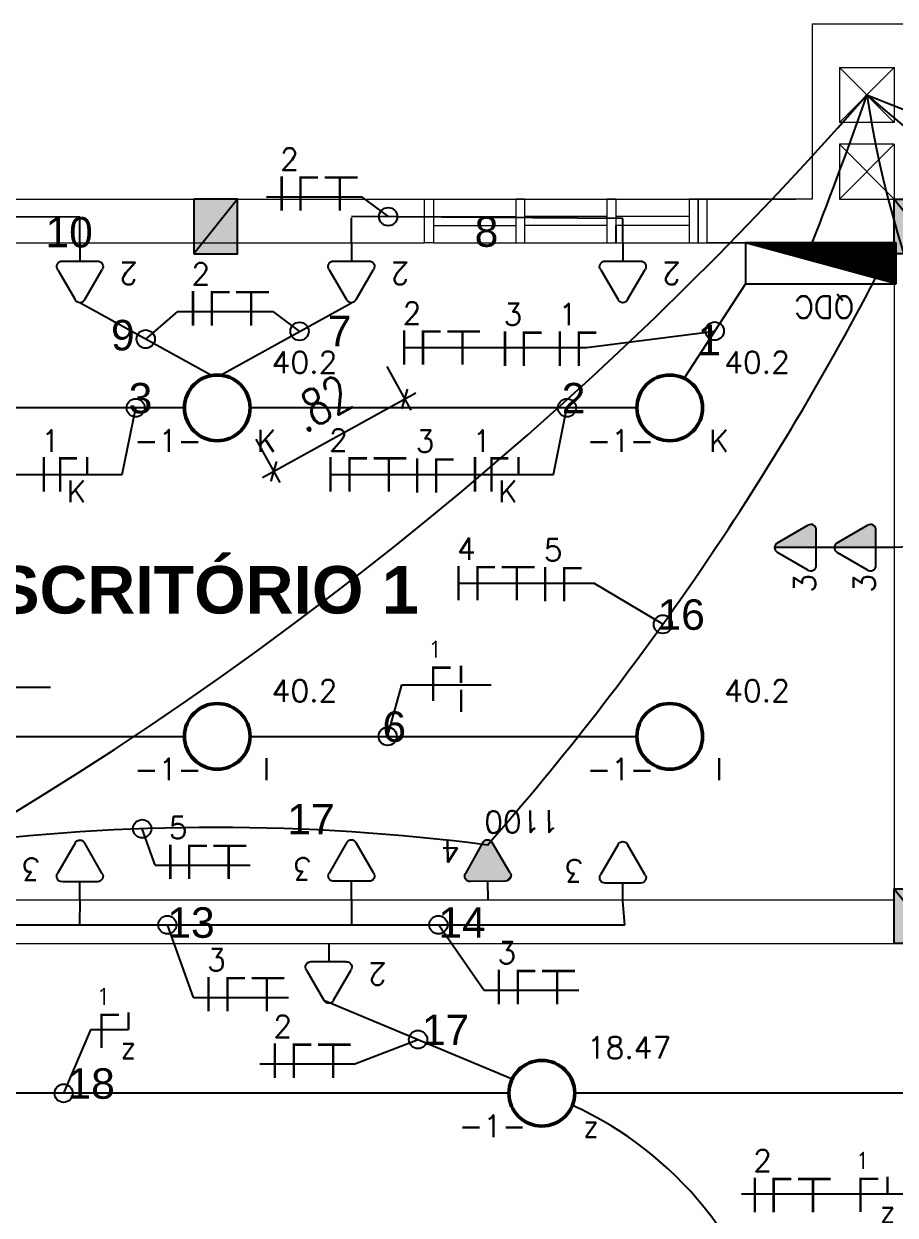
# Model space of a CAD drawing. Header units: millimetres. Extents: x 4360 to 8806, y 1896 to 3880.
# Drawn here: x 4411.81 to 4416.58, y 1944.06 to 1950.59 of the extents above; entities that cross this region are included whole.
import ezdxf
from ezdxf.enums import TextEntityAlignment as Align

# ---------------------------------------------------------------- set-up
doc = ezdxf.new("R2010")
doc.units = ezdxf.units.MM
doc.linetypes.add('Contínuo', pattern=[0])
for name, color, linetype, lineweight in [('C-Paredes-Acessorios', 20, 'Continuous', 5), ('C-Texto', 4, 'Continuous', 9), ('ILUMINAÇÃO', 1, 'Contínuo', 50), ('Quadros', 1, 'Continuous', 25), ('TOMADAS', 1, 'Continuous', 25)]:
    doc.layers.add(name, color=color, linetype=linetype, lineweight=lineweight)
doc.layers.add('C-Pilares', color=7, linetype='Continuous', plot=False)
doc.layers.add('CIRCUITOS', color=255, linetype='Continuous')
doc.layers.add('Eletrodutos', color=4, linetype='Continuous')
doc.styles.add('BOLD', font='arialbd.ttf')
doc.styles.add('COTAS', font='romans.shx', dxfattribs={"width": 0.75})
doc.styles.add('RomanS', font='romans.shx')
doc.styles.get("Standard").update_dxf_attribs({"font": 'arial.ttf'})
doc.dimstyles.new('COTAS_100', dxfattribs={"dimscale": 100, "dimtxt": 0.002, "dimasz": 0.0008, "dimexe": 0.0007, "dimexo": 0.004, "dimgap": 0.001, "dimtad": 1, "dimzin": 4, "dimdsep": 46, "dimtxsty": 'COTAS', "dimblk1": 'ARCHTICK', "dimblk2": 'ARCHTICK', "dimsah": 1, "dimcen": 0.003, "dimdle": 0.0007, "dimaunit": 1, "dimadec": 0, "dimazin": 0, "dimtfac": 1, "dimtix": 1, "dimtmove": 0, "dimatfit": 3, "dimldrblk": 'ARCHTICK', "dimfxl": 1, "dimtolj": 1, "dimtzin": 0, "dimarcsym": 0})

# ---------------------------------------------------------------- blocks, each defined once
blk = doc.blocks.new('A$C2A3D30EB')
at = {"layer": 'C-Pilares'}
for color, points in [(6, [(0, 0), (24, 30), (0, 30)]), (6, [(24, 30), (0, 30), (0, 0)]), (135, [(24, 30), (0, 0), (24, 0)])]:
    blk.add_hatch(color=color, dxfattribs=at).paths.add_polyline_path(points)
blk.add_line((24, 30), (0, 0), dxfattribs=at)
at = {"layer": 'C-Pilares', "color": 7}
blk.add_lwpolyline([(0, 0), (24, 0), (24, 30), (0, 30)], close=True, dxfattribs=at)
blk = doc.blocks.new('TEBAI01')
for p, q in [((-1.617, 1.949), (-0.353, 4.139)), ((0.353, 4.139), (1.631, 1.925)), ((-1.297, 1.32), (1.28, 1.32)), ((0, 0), (0, 1.32))]:
    blk.add_line(p, q)
for centre, start, end in [((0, 3.967), 26.04787, 153.95213), ((-1.302, 1.713), 143.13324, 270.77697), ((1.3, 1.713), 267.18113, 32.56886)]:
    blk.add_arc(centre, 0.393, start, end)
at = {"style": 'RomanS', "flags": 8}
for tag, p in [('020', (-5.031, 2.198)), ('001', (3.561, 2.226))]:
    blk.add_attdef(tag, text='', height=1.6, dxfattribs=at).set_placement(p, align=Align.MIDDLE_CENTER)
blk = doc.blocks.new('*X51')
at = {"color": 0, "linetype": 'Continuous'}
for p, q in [((0.125, 0), (0.125, 2.966)), ((0.25, 0), (0.25, 2.932)), ((0.375, 0), (0.375, 2.898)), ((0.5, 0), (0.5, 2.864)), ((0.625, 0), (0.625, 2.83)), ((0.75, 0), (0.75, 2.795)), ((0.875, 0), (0.875, 2.761)), ((1, 0), (1, 2.727)), ((1.125, 0), (1.125, 2.693)), ((1.25, 0), (1.25, 2.659)), ((1.375, 0), (1.375, 2.625)), ((1.5, 0), (1.5, 2.591)), ((1.625, 0), (1.625, 2.557)), ((1.75, 0), (1.75, 2.523)), ((1.875, 0), (1.875, 2.489)), ((2, 0), (2, 2.455)), ((2.125, 0), (2.125, 2.42)), ((2.25, 0), (2.25, 2.386)), ((2.375, 0), (2.375, 2.352)), ((2.5, 0), (2.5, 2.318)), ((2.625, 0), (2.625, 2.284)), ((2.75, 0), (2.75, 2.25)), ((2.875, 0), (2.875, 2.216)), ((3, 0), (3, 2.182)), ((3.125, 0), (3.125, 2.148)), ((3.25, 0), (3.25, 2.114)), ((3.375, 0), (3.375, 2.08)), ((3.5, 0), (3.5, 2.045)), ((3.625, 0), (3.625, 2.011)), ((3.75, 0), (3.75, 1.977)), ((3.875, 0), (3.875, 1.943)), ((4, 0), (4, 1.909)), ((4.125, 0), (4.125, 1.875)), ((4.25, 0), (4.25, 1.841)), ((4.375, 0), (4.375, 1.807)), ((4.5, 0), (4.5, 1.773)), ((4.625, 0), (4.625, 1.739)), ((4.75, 0), (4.75, 1.705)), ((4.875, 0), (4.875, 1.67)), ((5, 0), (5, 1.636)), ((5.125, 0), (5.125, 1.602)), ((5.25, 0), (5.25, 1.568)), ((5.375, 0), (5.375, 1.534)), ((5.5, 0), (5.5, 1.5)), ((5.625, 0), (5.625, 1.466)), ((5.75, 0), (5.75, 1.432)), ((5.875, 0), (5.875, 1.398)), ((6, 0), (6, 1.364)), ((6.125, 0), (6.125, 1.33)), ((6.25, 0), (6.25, 1.295)), ((6.375, 0), (6.375, 1.261)), ((6.5, 0), (6.5, 1.227)), ((6.625, 0), (6.625, 1.193)), ((6.75, 0), (6.75, 1.159)), ((6.875, 0), (6.875, 1.125)), ((7, 0), (7, 1.091)), ((7.125, 0), (7.125, 1.057)), ((7.25, 0), (7.25, 1.023)), ((7.375, 0), (7.375, 0.989)), ((7.5, 0), (7.5, 0.955)), ((7.625, 0), (7.625, 0.92)), ((7.75, 0), (7.75, 0.886)), ((7.875, 0), (7.875, 0.852)), ((8, 0), (8, 0.818)), ((8.125, 0), (8.125, 0.784)), ((8.25, 0), (8.25, 0.75)), ((8.375, 0), (8.375, 0.716)), ((8.5, 0), (8.5, 0.682)), ((8.625, 0), (8.625, 0.648)), ((8.75, 0), (8.75, 0.614)), ((8.875, 0), (8.875, 0.58)), ((9, 0), (9, 0.545)), ((9.125, 0), (9.125, 0.511)), ((9.25, 0), (9.25, 0.477)), ((9.375, 0), (9.375, 0.443)), ((9.5, 0), (9.5, 0.409)), ((9.625, 0), (9.625, 0.375)), ((9.75, 0), (9.75, 0.341)), ((9.875, 0), (9.875, 0.307)), ((10, 0), (10, 0.273)), ((10.125, 0), (10.125, 0.239)), ((10.25, 0), (10.25, 0.205)), ((10.375, 0), (10.375, 0.17)), ((10.5, 0), (10.5, 0.136)), ((10.625, 0), (10.625, 0.102)), ((10.75, 0), (10.75, 0.068)), ((10.875, 0), (10.875, 0.034))]:
    blk.add_line(p, q, dxfattribs=at)
blk = doc.blocks.new('Qdc01')
at = {"linetype": 'Continuous'}
for p, q in [((5.474, 1.527), (-5.526, 1.527)), ((-5.526, 1.527), (-5.526, -1.473)), ((-5.526, 1.527), (5.474, -1.473)), ((5.474, -1.473), (5.474, 1.527)), ((-5.526, -1.473), (5.474, -1.473))]:
    blk.add_line(p, q, dxfattribs=at)
blk.add_blockref('*X51', (-5.526, -1.473), dxfattribs=at)
at = {"linetype": 'Continuous', "style": 'RomanS', "flags": 8}
blk.add_attdef('002', text='', height=1.6, dxfattribs=at).set_placement((-0.275, 3.225), align=Align.MIDDLE_CENTER)
blk.add_attdef('020', text='', height=1.6, dxfattribs=at).set_placement((-0.027, -2.903), align=Align.MIDDLE_RIGHT)
blk = doc.blocks.new('TEALT03')
for p, q in [((-1.617, 1.949), (-0.353, 4.139)), ((0.353, 4.139), (1.631, 1.925)), ((-1.297, 1.32), (1.28, 1.32)), ((0, 0), (0, 1.32))]:
    blk.add_line(p, q)
for centre, start, end in [((0, 3.967), 26.04787, 153.95213), ((-1.302, 1.713), 143.13324, 270.77697), ((1.3, 1.713), 267.18113, 32.56886)]:
    blk.add_arc(centre, 0.393, start, end)
at = {"linetype": 'Continuous'}
for points in [[(-0.208, 4.3), (1.693, 1.721), (0, 4.36)], [(0, 4.36), (1.631, 1.925), (0.208, 4.3)], [(1.631, 1.925), (0, 4.36), (1.693, 1.721)], [(-1.617, 1.949), (1.487, 1.367), (-0.353, 4.139)], [(-0.353, 4.139), (1.64, 1.516), (-0.208, 4.3)], [(1.64, 1.516), (-0.353, 4.139), (1.487, 1.367)], [(1.693, 1.721), (-0.208, 4.3), (1.64, 1.516)], [(0.353, 4.139), (0.208, 4.3), (1.631, 1.925)], [(-1.694, 1.75), (1.28, 1.32), (-1.617, 1.949)], [(1.28, 1.32), (-1.694, 1.75), (-1.307, 1.32)], [(-1.655, 1.54), (-1.307, 1.32), (-1.694, 1.75)], [(1.487, 1.367), (-1.617, 1.949), (1.28, 1.32)], [(-1.307, 1.32), (-1.655, 1.54), (-1.512, 1.381)]]:
    blk.add_solid(points, dxfattribs=at)
at = {"style": 'RomanS', "flags": 8}
for tag, p in [('020', (-4.819, 2.032)), ('001', (3.506, 2.072))]:
    blk.add_attdef(tag, text='', height=1.6, dxfattribs=at).set_placement(p, align=Align.MIDDLE_CENTER)
blk = doc.blocks.new('A$C0BD3781F')
blk.add_circle((0.36, 0.36), 0.36)
at = {"style": 'RomanS', "flags": 8}
for tag, p in [('001', (0.188, 0.472)), ('009', (0.502, 0.474)), ('020', (0.356, 0.232))]:
    blk.add_attdef(tag, text='', height=0.16, dxfattribs=at).set_placement(p, align=Align.MIDDLE_CENTER)
blk = doc.blocks.new('FNT')
at = {"const_width": 0.24}
for points in [[(0.12, 1.68), (0.12, -1.68)], [(1.84, 1.56), (3.68, 1.56)], [(1.96, 1.44), (1.96, -1.68)], [(4.32, 1.56), (7.52, 1.56)], [(5.8, 1.44), (5.8, -1.68)]]:
    blk.add_lwpolyline(points, dxfattribs=at)
at = {"style": 'RomanS', "flags": 8}
blk.add_attdef('001', text='', height=1.6, dxfattribs=at).set_placement((0.89, 3.34), align=Align.MIDDLE_CENTER)
blk = doc.blocks.new('A$C27EA2FDF')
at = {"const_width": 0.009}
for points in [[(0.0398, 0.126), (0.0398, 0)], [(0.1043, 0.1215), (0.1733, 0.1215)], [(0.1088, 0.117), (0.1088, 0)]]:
    blk.add_lwpolyline(points, dxfattribs=at)
at = {"style": 'RomanS', "flags": 8}
blk.add_attdef('001', text='', height=0.06, dxfattribs=at).set_placement((0.0686, 0.1884), align=Align.MIDDLE_CENTER)
blk = doc.blocks.new('FNR')
at = {"const_width": 0.24}
for points in [[(0.12, 1.68), (0.12, -1.68)], [(1.72, 1.68), (1.72, -1.68)], [(1.76, 1.56), (3.36, 1.56)], [(4.35, 1.7), (4.35, 0.02)]]:
    blk.add_lwpolyline(points, dxfattribs=at)
at = {"style": 'RomanS', "flags": 8}
for tag, p in [('001', (0.79, 3.27)), ('009', (4.35, -1.65))]:
    blk.add_attdef(tag, text='', height=1.6, dxfattribs=at).set_placement(p, align=Align.MIDDLE_CENTER)
blk = doc.blocks.new('FRRR')
at = {"const_width": 0.24}
blk.add_lwpolyline([(1.72, 1.68), (1.72, 0)], dxfattribs=at)
at = {"style": 'RomanS', "flags": 8}
blk.add_attdef('009', text='', height=1.6, dxfattribs=at).set_placement((1.72, -1.67), align=Align.MIDDLE_CENTER)
blk = doc.blocks.new('TEMED02')
for p, q in [((0, 1.32), (0, 4.36)), ((-1.617, 1.949), (-0.353, 4.139)), ((0.353, 4.139), (1.631, 1.925)), ((-1.297, 1.32), (1.28, 1.32)), ((0, 0), (0, 1.32))]:
    blk.add_line(p, q)
for centre, start, end in [((0, 3.967), 26.04787, 153.95213), ((-1.302, 1.713), 143.13324, 270.77697), ((1.3, 1.713), 267.18113, 32.56886)]:
    blk.add_arc(centre, 0.393, start, end)
at = {"linetype": 'Continuous'}
for points in [[(0, 4.36), (1.631, 1.925), (0.208, 4.3)], [(1.631, 1.925), (0, 4.36), (1.693, 1.721)], [(0, 1.32), (1.693, 1.721), (0, 4.36)], [(0.353, 4.139), (0.208, 4.3), (1.631, 1.925)], [(1.693, 1.721), (0, 1.32), (1.64, 1.516)], [(1.28, 1.32), (1.64, 1.516), (0, 1.32)], [(1.64, 1.516), (1.28, 1.32), (1.487, 1.367)]]:
    blk.add_solid(points, dxfattribs=at)
at = {"style": 'RomanS', "flags": 8}
for tag, p in [('020', (-4.961, 2.195)), ('001', (3.391, 2.166))]:
    blk.add_attdef(tag, text='', height=1.6, dxfattribs=at).set_placement(p, align=Align.MIDDLE_CENTER)
blk = doc.blocks.new('_ArchTick')
at = {"color": 0, "linetype": 'ByBlock', "const_width": 0.15}
blk.add_lwpolyline([(-0.5, -0.5), (0.5, 0.5)], dxfattribs=at)
blk = doc.blocks.new('*D95')
at = {"layer": 'Defpoints', "color": 0, "transparency": 16777216}
for p in [(4413.6025, 1949.0636), (4412.885, 1948.6663), (4413.8946, 1948.536)]:
    blk.add_point(p, dxfattribs=at)
at = {"layer": 'Eletrodutos', "color": 0, "lineweight": -2, "transparency": 16777216}
for p, q in [((4413.7963, 1948.7136), (4413.9285, 1948.4748)), ((4413.1159, 1948.1049), (4413.9558, 1948.5699)), ((4413.0788, 1948.3164), (4413.211, 1948.0775))]:
    blk.add_line(p, q, dxfattribs=at)
at = {"layer": 'Eletrodutos', "color": 0, "lineweight": -2, "transparency": 16777216, "xscale": 0.08, "yscale": 0.08, "zscale": 0.08}
for p, rotation in [((4413.8946, 1948.536), 28.9724099757242), ((4413.1771, 1948.1388), 208.9724099757242)]:
    blk.add_blockref('_ArchTick', p, dxfattribs=dict(at, rotation=rotation))
at = {"layer": 'Eletrodutos', "color": 0, "transparency": 16777216, "insert": (4413.439, 1948.5124), "char_height": 0.2, "attachment_point": 5, "rotation": 28.97241, "style": 'COTAS'}
blk.add_mtext('\\A1;.82', dxfattribs=at)

msp = doc.modelspace()

# ---------------------------------------------------------------- linework, layer by layer
at = {"const_width": 0.0135}
for points in [[(4414.04373, 1947.0638), (4414.14723, 1947.0638)], [(4414.05048, 1947.05705), (4414.05048, 1946.88155)]]:
    msp.add_lwpolyline(points, dxfattribs=at)
at = {"layer": 'C-Paredes-Acessorios'}
for p, q in [((4416.12851, 1950.59158), (4417.08851, 1950.59158)), ((4416.12851, 1950.59158), (4416.12851, 1949.63158)), ((4416.27851, 1950.35158), (4416.57851, 1950.35158)), ((4416.27851, 1950.35158), (4416.27851, 1950.05158)), ((4416.27851, 1950.35158), (4416.57851, 1950.05158)), ((4416.57851, 1950.35158), (4416.27851, 1950.05158)), ((4416.57851, 1950.35158), (4416.57851, 1950.05158)), ((4416.57851, 1950.05158), (4416.27851, 1950.05158)), ((4416.27851, 1949.93158), (4416.27851, 1949.63158)), ((4416.57851, 1949.93158), (4416.27851, 1949.93158)), ((4416.27851, 1949.93158), (4416.57851, 1949.63158)), ((4416.57851, 1949.93158), (4416.27851, 1949.63158)), ((4416.57851, 1949.93158), (4416.57851, 1949.63158)), ((4410.71823, 1949.63158), (4414.00351, 1949.63158)), ((4414.00351, 1949.39158), (4414.00351, 1949.63158)), ((4414.00351, 1949.39158), (4414.00351, 1949.63158)), ((4414.00351, 1949.39158), (4414.00351, 1949.63158)), ((4414.05351, 1949.63158), (4415.50351, 1949.63158)), ((4414.05351, 1949.63158), (4415.50351, 1949.63158)), ((4415.50351, 1949.63158), (4416.03851, 1949.63158)), ((4415.50351, 1949.39158), (4415.50351, 1949.63158)), ((4415.50351, 1949.39158), (4415.50351, 1949.63158)), ((4415.50351, 1949.39158), (4415.50351, 1949.63158)), ((4415.55351, 1949.39158), (4415.55351, 1949.63158)), ((4416.12851, 1949.63158), (4415.55351, 1949.63158)), ((4416.27851, 1949.63158), (4416.57851, 1949.63158)), ((4414.05351, 1949.53658), (4414.50351, 1949.53658)), ((4414.05351, 1949.53658), (4414.50351, 1949.53658)), ((4415.00351, 1949.53658), (4414.55351, 1949.53658)), ((4415.00351, 1949.53658), (4414.55351, 1949.53658)), ((4415.45351, 1949.53658), (4415.05351, 1949.53658)), ((4415.45351, 1949.53658), (4415.05351, 1949.53658)), ((4414.05351, 1949.48658), (4414.50351, 1949.48658)), ((4414.05351, 1949.48658), (4414.50351, 1949.48658)), ((4415.00351, 1949.48658), (4414.55351, 1949.48658)), ((4415.00351, 1949.48658), (4414.55351, 1949.48658)), ((4415.45351, 1949.48658), (4415.05351, 1949.48658)), ((4415.45351, 1949.48658), (4415.05351, 1949.48658)), ((4410.71823, 1949.39158), (4414.00351, 1949.39158)), ((4414.05351, 1949.39158), (4415.50351, 1949.39158)), ((4414.05351, 1949.39158), (4415.50351, 1949.39158)), ((4415.50351, 1949.39158), (4416.57851, 1949.39158)), ((4416.57851, 1949.39158), (4415.55351, 1949.39158)), ((4416.57851, 1949.39158), (4416.57851, 1945.79158)), ((4410.13851, 1945.79158), (4416.57851, 1945.79158)), ((4410.13851, 1945.55158), (4416.81851, 1945.55158))]:
    msp.add_line(p, q, dxfattribs=at)
at = {"layer": 'C-Paredes-Acessorios', "color": 3}
for points in [[(4414.00351, 1949.63158), (4414.05351, 1949.63158), (4414.05351, 1949.39158), (4414.00351, 1949.39158)], [(4414.00351, 1949.63158), (4414.00351, 1949.63158), (4414.05351, 1949.63158), (4414.05351, 1949.39158), (4414.00351, 1949.39158)], [(4414.00351, 1949.63158), (4414.05351, 1949.63158), (4414.05351, 1949.39158), (4414.00351, 1949.39158)], [(4414.00351, 1949.63158), (4414.00351, 1949.63158), (4414.05351, 1949.63158), (4414.05351, 1949.39158), (4414.00351, 1949.39158)], [(4414.00351, 1949.63158), (4414.05351, 1949.63158), (4414.05351, 1949.39158), (4414.00351, 1949.39158)], [(4414.00351, 1949.63158), (4414.00351, 1949.63158), (4414.05351, 1949.63158), (4414.05351, 1949.39158), (4414.00351, 1949.39158)], [(4415.50351, 1949.63158), (4415.45351, 1949.63158), (4415.45351, 1949.39158), (4415.50351, 1949.39158)], [(4415.50351, 1949.63158), (4415.45351, 1949.63158), (4415.45351, 1949.39158), (4415.50351, 1949.39158)], [(4415.55351, 1949.63158), (4415.50351, 1949.63158), (4415.50351, 1949.39158), (4415.55351, 1949.39158)], [(4415.55351, 1949.63158), (4415.55351, 1949.63158), (4415.50351, 1949.63158), (4415.50351, 1949.39158), (4415.55351, 1949.39158)]]:
    msp.add_lwpolyline(points, dxfattribs=at)
for points in [[(4414.55351, 1949.39158), (4414.55351, 1949.63158), (4414.50351, 1949.63158), (4414.50351, 1949.39158)], [(4414.55351, 1949.39158), (4414.55351, 1949.63158), (4414.50351, 1949.63158), (4414.50351, 1949.39158)], [(4415.05351, 1949.39158), (4415.05351, 1949.63158), (4415.00351, 1949.63158), (4415.00351, 1949.39158)], [(4415.05351, 1949.39158), (4415.05351, 1949.63158), (4415.00351, 1949.63158), (4415.00351, 1949.39158)]]:
    msp.add_lwpolyline(points, close=True, dxfattribs=at)
at = {"layer": 'CIRCUITOS'}
for p, q in [((4413.13761, 1949.64407), (4413.65802, 1949.64407)), ((4413.65802, 1949.64407), (4413.80453, 1949.53501)), ((4412.47567, 1948.86403), (4412.65172, 1949.01546)), ((4412.65172, 1949.01546), (4413.17213, 1949.01546)), ((4413.17213, 1949.01546), (4413.31864, 1948.9064)), ((4414.89063, 1948.81773), (4415.59444, 1948.9079)), ((4413.89194, 1948.81773), (4414.89063, 1948.81773)), ((4412.34607, 1948.12274), (4412.42067, 1948.48715)), ((4414.70976, 1948.12274), (4414.78436, 1948.48715)), ((4411.23999, 1948.12274), (4412.34607, 1948.12274)), ((4413.48836, 1948.12274), (4414.70976, 1948.12274)), ((4414.19024, 1947.52684), (4414.93193, 1947.52684)), ((4415.30954, 1947.30136), (4414.93193, 1947.52684)), ((4411.41497, 1946.95667), (4411.95319, 1946.95667)), ((4413.80153, 1946.68715), (4413.87943, 1946.9693)), ((4413.87943, 1946.9693), (4414.36807, 1946.9693)), ((4412.52783, 1945.98197), (4412.4563, 1946.18077)), ((4412.52783, 1945.98197), (4413.04824, 1945.98197)), ((4412.73711, 1945.25697), (4412.59403, 1945.65457)), ((4414.32855, 1945.29589), (4414.07966, 1945.65457)), ((4412.73711, 1945.25697), (4413.25752, 1945.25697)), ((4414.32855, 1945.29589), (4414.84896, 1945.29589)), ((4412.17252, 1945.07977), (4412.02563, 1944.73158)), ((4412.381, 1945.07977), (4412.17252, 1945.07977)), ((4413.62094, 1944.89225), (4413.9684, 1945.02589)), ((4413.10053, 1944.89225), (4413.62094, 1944.89225)), ((4415.74063, 1944.1807), (4416.65154, 1944.1807))]:
    msp.add_line(p, q, dxfattribs=at)
at = {"layer": 'CIRCUITOS', "const_width": 0.0135}
for points in [[(4412.22598, 1945.16142), (4412.32948, 1945.16142)], [(4412.23273, 1945.15467), (4412.23273, 1944.97917)], [(4416.38656, 1944.26235), (4416.49006, 1944.26235)], [(4416.39331, 1944.2556), (4416.39331, 1944.0801)]]:
    msp.add_lwpolyline(points, dxfattribs=at)
at = {"layer": 'CIRCUITOS'}
for centre in [(4413.80453, 1949.53501), (4412.47567, 1948.86403), (4413.31864, 1948.9064), (4415.59444, 1948.9079), (4412.42067, 1948.48715), (4414.78436, 1948.48715), (4415.30954, 1947.30136), (4413.80153, 1946.68715), (4412.4563, 1946.18077), (4412.59403, 1945.65457), (4414.07966, 1945.65457), (4413.9684, 1945.02589), (4412.02563, 1944.73158)]:
    msp.add_circle(centre, 0.05, dxfattribs=at)
at = {"layer": 'Eletrodutos'}
for p, q in [((4412.11451, 1949.53271), (4410.62651, 1949.53658)), ((4412.11451, 1949.39057), (4412.11451, 1949.53271)), ((4415.09051, 1949.52496), (4413.60251, 1949.53658)), ((4413.60251, 1949.39057), (4413.60251, 1949.52884)), ((4415.09051, 1949.39057), (4415.09051, 1949.52496)), ((4415.05351, 1949.39158), (4415.05351, 1949.48658)), ((4415.76288, 1949.16658), (4415.426, 1948.64922)), ((4412.83682, 1948.66449), (4412.11451, 1949.06357)), ((4412.88502, 1948.66631), (4413.60251, 1949.06357)), ((4412.68767, 1948.48715), (4410.56767, 1948.48715)), ((4415.16767, 1948.48715), (4413.04767, 1948.48715)), ((4416.7054, 1947.72751), (4416.57632, 1947.72131)), ((4410.56767, 1946.68715), (4412.68767, 1946.68715)), ((4413.04767, 1946.68715), (4415.16767, 1946.68715)), ((4412.11451, 1945.79188), (4412.11329, 1945.65457)), ((4413.60251, 1945.79387), (4413.60269, 1945.65457)), ((4414.35251, 1945.79387), (4414.35251, 1945.79387)), ((4415.10116, 1945.65457), (4415.09051, 1945.7839)), ((4410.41382, 1945.65457), (4415.10116, 1945.65457)), ((4413.452, 1945.24114), (4414.4848, 1944.81065)), ((4414.46651, 1944.73158), (4411.15451, 1944.73158)), ((4418.13851, 1944.73158), (4414.82651, 1944.73158))]:
    msp.add_line(p, q, dxfattribs=at)
for centre, radius, start, end in [((4401.21306, 1963.53809), 20.23294, 275.652799, 318.765085), ((4395.61113, 1957.45117), 22.04358, 338.554227, 340.799488), ((4420.65795, 1960.60987), 11.23479, 247.885463, 266.893604), ((4422.15368, 1951.07085), 5.79078, 188.633416, 249.087421), ((4435.4423, 1972.609), 29.38736, 229.683752, 265.688374), ((4402.53893, 1956.46072), 15.71568, 318.714447, 332.472211), ((4412.86017, 1934.67153), 11.51633, 82.576179, 97.423821), ((4414.00395, 1942.87136), 1.96807, 11.95987, 65.701861)]:
    msp.add_arc(centre, radius, start, end, dxfattribs=at)

# ---------------------------------------------------------------- block references
at = {"layer": 'C-Paredes-Acessorios', "yscale": 0.01, "zscale": 0.01}
for p, xscale in [((4412.73851, 1949.33158), 0.01), ((4416.81851, 1949.33158), -0.01), ((4416.81851, 1945.55158), -0.01)]:
    msp.add_blockref('A$C2A3D30EB', p, dxfattribs=dict(at, xscale=xscale))
at = {"layer": 'CIRCUITOS', "lineweight": 30}
ref = msp.add_blockref('FNT', (4413.21362, 1949.66159), dxfattribs=dict(at, xscale=0.05624999999918144, yscale=0.05624999999918144, zscale=0.05624999999918144))
ref.add_attrib('001', '2', dxfattribs={"layer": '0', "height": 0.12, "style": 'RomanS', "flags": 8}).set_placement((4413.26355, 1949.84962), align=Align.MIDDLE_CENTER)
ref = msp.add_blockref('FNT', (4412.72773, 1949.03298), dxfattribs=dict(at, xscale=0.05624999999918144, yscale=0.05624999999918144, zscale=0.05624999999918144))
ref.add_attrib('001', '2', dxfattribs={"layer": '0', "height": 0.12, "style": 'RomanS', "flags": 8}).set_placement((4412.77766, 1949.22101), align=Align.MIDDLE_CENTER)
ref = msp.add_blockref('FNT', (4413.88519, 1948.81773), dxfattribs=dict(at, xscale=0.05624999999918144, yscale=0.05624999999918144, zscale=0.05624999999918144))
ref.add_attrib('001', '2', dxfattribs={"layer": '0', "height": 0.12, "style": 'RomanS', "flags": 8}).set_placement((4413.93512, 1949.00576), align=Align.MIDDLE_CENTER)
at = {"layer": 'CIRCUITOS'}
ref = msp.add_blockref('A$C27EA2FDF', (4414.38518, 1948.71713), dxfattribs=dict(at, xscale=1.5, yscale=1.5, zscale=1.5))
ref.add_attrib('001', '3', dxfattribs={"layer": '0', "height": 0.12, "style": 'RomanS', "flags": 8}).set_placement((4414.48804, 1948.99966), align=Align.MIDDLE_CENTER)
ref = msp.add_blockref('A$C27EA2FDF', (4414.68581, 1948.71713), dxfattribs=dict(at, xscale=1.5, yscale=1.5, zscale=1.5))
ref.add_attrib('001', '1', dxfattribs={"layer": '0', "height": 0.12, "style": 'RomanS', "flags": 8}).set_placement((4414.78866, 1948.99966), align=Align.MIDDLE_CENTER)
ref = msp.add_blockref('FNR', (4411.91004, 1948.12274), dxfattribs=dict(at, xscale=0.05624999999999998, yscale=0.05624999999999998, zscale=0.05624999999999998))
ref.add_attrib('001', '1', dxfattribs={"layer": '0', "height": 0.12, "style": 'RomanS'}).set_placement((4411.95432, 1948.30651), align=Align.MIDDLE_CENTER)
ref.add_attrib('009', 'K', dxfattribs={"layer": '0', "height": 0.12, "style": 'RomanS'}).set_placement((4412.09684, 1948.0297), align=Align.MIDDLE_CENTER)
at = {"layer": 'CIRCUITOS', "lineweight": 30}
ref = msp.add_blockref('FNT', (4413.48161, 1948.12274), dxfattribs=dict(at, xscale=0.05624999999918144, yscale=0.05624999999918144, zscale=0.05624999999918144))
ref.add_attrib('001', '2', dxfattribs={"layer": '0', "height": 0.12, "style": 'RomanS', "flags": 8}).set_placement((4413.53154, 1948.31078), align=Align.MIDDLE_CENTER)
at = {"layer": 'CIRCUITOS'}
ref = msp.add_blockref('A$C27EA2FDF', (4413.90369, 1948.02214), dxfattribs=dict(at, xscale=1.5, yscale=1.5, zscale=1.5))
ref.add_attrib('001', '3', dxfattribs={"layer": '0', "height": 0.12, "style": 'RomanS', "flags": 8}).set_placement((4414.00655, 1948.30467), align=Align.MIDDLE_CENTER)
ref = msp.add_blockref('FNR', (4414.27374, 1948.12274), dxfattribs=dict(at, xscale=0.05624999999999998, yscale=0.05624999999999998, zscale=0.05624999999999998))
ref.add_attrib('001', '1', dxfattribs={"layer": '0', "height": 0.12, "style": 'RomanS'}).set_placement((4414.31802, 1948.30651), align=Align.MIDDLE_CENTER)
ref.add_attrib('009', 'K', dxfattribs={"layer": '0', "height": 0.12, "style": 'RomanS'}).set_placement((4414.46054, 1948.0297), align=Align.MIDDLE_CENTER)
at = {"layer": 'CIRCUITOS', "lineweight": 30}
ref = msp.add_blockref('FNT', (4414.18349, 1947.52684), dxfattribs=dict(at, xscale=0.05624999999918144, yscale=0.05624999999918144, zscale=0.05624999999918144))
ref.add_attrib('001', '4', dxfattribs={"layer": '0', "height": 0.12, "style": 'RomanS', "flags": 8}).set_placement((4414.23342, 1947.71487), align=Align.MIDDLE_CENTER)
at = {"layer": 'CIRCUITOS'}
ref = msp.add_blockref('A$C27EA2FDF', (4414.60556, 1947.42623), dxfattribs=dict(at, xscale=1.5, yscale=1.5, zscale=1.5))
ref.add_attrib('001', '5', dxfattribs={"layer": '0', "height": 0.12, "style": 'RomanS', "flags": 8}).set_placement((4414.70842, 1947.70876), align=Align.MIDDLE_CENTER)
ref = msp.add_blockref('FRRR', (4414.10712, 1946.97932), dxfattribs=dict(at, xscale=0.05624999999999999, yscale=0.05624999999999999, zscale=0.05624999999999999))
ref.add_attrib('009', 'l', dxfattribs={"layer": '0', "height": 0.12, "style": 'RomanS'}).set_placement((4414.20383, 1946.8816), align=Align.MIDDLE_CENTER)
at = {"layer": 'CIRCUITOS', "lineweight": 30}
ref = msp.add_blockref('FNT', (4412.60385, 1945.99949), dxfattribs=dict(at, xscale=0.05624999999918144, yscale=0.05624999999918144, zscale=0.05624999999918144))
ref.add_attrib('001', '5', dxfattribs={"layer": '0', "height": 0.12, "style": 'RomanS', "flags": 8}).set_placement((4412.65378, 1946.18752), align=Align.MIDDLE_CENTER)
ref = msp.add_blockref('FNT', (4412.81312, 1945.27449), dxfattribs=dict(at, xscale=0.05624999999918144, yscale=0.05624999999918144, zscale=0.05624999999918144))
ref.add_attrib('001', '3', dxfattribs={"layer": '0', "height": 0.12, "style": 'RomanS', "flags": 8}).set_placement((4412.86305, 1945.46252), align=Align.MIDDLE_CENTER)
ref = msp.add_blockref('FNT', (4414.40457, 1945.31341), dxfattribs=dict(at, xscale=0.05624999999918144, yscale=0.05624999999918144, zscale=0.05624999999918144))
ref.add_attrib('001', '3', dxfattribs={"layer": '0', "height": 0.12, "style": 'RomanS', "flags": 8}).set_placement((4414.4545, 1945.50144), align=Align.MIDDLE_CENTER)
at = {"layer": 'CIRCUITOS'}
ref = msp.add_blockref('FRRR', (4412.28425, 1945.07977), dxfattribs=dict(at, xscale=0.05624999999999999, yscale=0.05624999999999999, zscale=0.05624999999999999))
ref.add_attrib('009', 'z', dxfattribs={"layer": '0', "height": 0.12, "style": 'RomanS'}).set_placement((4412.38096, 1944.98205), align=Align.MIDDLE_CENTER)
at = {"layer": 'CIRCUITOS', "lineweight": 30}
ref = msp.add_blockref('FNT', (4413.17655, 1944.90977), dxfattribs=dict(at, xscale=0.05624999999918144, yscale=0.05624999999918144, zscale=0.05624999999918144))
ref.add_attrib('001', '2', dxfattribs={"layer": '0', "height": 0.12, "style": 'RomanS', "flags": 8}).set_placement((4413.22648, 1945.0978), align=Align.MIDDLE_CENTER)
ref = msp.add_blockref('FNT', (4415.80676, 1944.17395), dxfattribs=dict(at, xscale=0.05624999999918144, yscale=0.05624999999918144, zscale=0.05624999999918144))
ref.add_attrib('001', '2', dxfattribs={"layer": '0', "height": 0.12, "style": 'RomanS', "flags": 8}).set_placement((4415.85669, 1944.36198), align=Align.MIDDLE_CENTER)
at = {"layer": 'CIRCUITOS'}
ref = msp.add_blockref('FRRR', (4416.44483, 1944.1807), dxfattribs=dict(at, xscale=0.05624999999999999, yscale=0.05624999999999999, zscale=0.05624999999999999))
ref.add_attrib('009', 'z', dxfattribs={"layer": '0', "height": 0.12, "style": 'RomanS'}).set_placement((4416.54155, 1944.08298), align=Align.MIDDLE_CENTER)
at = {"layer": 'ILUMINAÇÃO'}
ref = msp.add_blockref('A$C0BD3781F', (4412.68769, 1948.66715), dxfattribs=dict(at, xscale=-0.5, yscale=0.5, zscale=0.5, rotation=180))
ref.add_attrib('020', '40.2', dxfattribs={"layer": '0', "height": 0.12, "style": 'RomanS', "flags": 8}).set_placement((4413.34587, 1948.73689), align=Align.MIDDLE_CENTER)
ref.add_attrib('009', 'K', dxfattribs={"layer": '0', "height": 0.12, "style": 'RomanS', "flags": 8}).set_placement((4413.13767, 1948.30715), align=Align.MIDDLE_CENTER)
ref.add_attrib('001', '-1-', dxfattribs={"layer": '0', "height": 0.12, "style": 'RomanS', "flags": 8}).set_placement((4412.59767, 1948.30715), align=Align.MIDDLE_CENTER)
ref = msp.add_blockref('A$C0BD3781F', (4415.16769, 1948.66715), dxfattribs=dict(at, xscale=-0.5, yscale=0.5, zscale=0.5, rotation=180))
ref.add_attrib('020', '40.2', dxfattribs={"layer": '0', "height": 0.12, "style": 'RomanS', "flags": 8}).set_placement((4415.82587, 1948.73689), align=Align.MIDDLE_CENTER)
ref.add_attrib('009', 'K', dxfattribs={"layer": '0', "height": 0.12, "style": 'RomanS', "flags": 8}).set_placement((4415.61767, 1948.30715), align=Align.MIDDLE_CENTER)
ref.add_attrib('001', '-1-', dxfattribs={"layer": '0', "height": 0.12, "style": 'RomanS', "flags": 8}).set_placement((4415.07767, 1948.30715), align=Align.MIDDLE_CENTER)
ref = msp.add_blockref('A$C0BD3781F', (4412.68769, 1946.86715), dxfattribs=dict(at, xscale=-0.5, yscale=0.5, zscale=0.5, rotation=180))
ref.add_attrib('020', '40.2', dxfattribs={"layer": '0', "height": 0.12, "style": 'RomanS', "flags": 8}).set_placement((4413.34587, 1946.93689), align=Align.MIDDLE_CENTER)
ref.add_attrib('009', 'l', dxfattribs={"layer": '0', "height": 0.12, "style": 'RomanS', "flags": 8}).set_placement((4413.13767, 1946.50715), align=Align.MIDDLE_CENTER)
ref.add_attrib('001', '-1-', dxfattribs={"layer": '0', "height": 0.12, "style": 'RomanS', "flags": 8}).set_placement((4412.59767, 1946.50715), align=Align.MIDDLE_CENTER)
ref = msp.add_blockref('A$C0BD3781F', (4415.16769, 1946.86715), dxfattribs=dict(at, xscale=-0.5, yscale=0.5, zscale=0.5, rotation=180))
ref.add_attrib('020', '40.2', dxfattribs={"layer": '0', "height": 0.12, "style": 'RomanS', "flags": 8}).set_placement((4415.82587, 1946.93689), align=Align.MIDDLE_CENTER)
ref.add_attrib('009', 'l', dxfattribs={"layer": '0', "height": 0.12, "style": 'RomanS', "flags": 8}).set_placement((4415.61767, 1946.50715), align=Align.MIDDLE_CENTER)
ref.add_attrib('001', '-1-', dxfattribs={"layer": '0', "height": 0.12, "style": 'RomanS', "flags": 8}).set_placement((4415.07767, 1946.50715), align=Align.MIDDLE_CENTER)
ref = msp.add_blockref('A$C0BD3781F', (4414.46653, 1944.91158), dxfattribs=dict(at, xscale=-0.5, yscale=0.5, zscale=0.5, rotation=180))
ref.add_attrib('020', '18.47', dxfattribs={"layer": '0', "height": 0.12, "style": 'RomanS', "flags": 8}).set_placement((4415.12471, 1944.98132), align=Align.MIDDLE_CENTER)
ref.add_attrib('009', 'z', dxfattribs={"layer": '0', "height": 0.12, "style": 'RomanS', "flags": 8}).set_placement((4414.91651, 1944.55158), align=Align.MIDDLE_CENTER)
ref.add_attrib('001', '-1-', dxfattribs={"layer": '0', "height": 0.12, "style": 'RomanS', "flags": 8}).set_placement((4414.37651, 1944.55158), align=Align.MIDDLE_CENTER)
at = {"layer": 'Quadros'}
ref = msp.add_blockref('Qdc01', (4416.1734, 1949.28113), dxfattribs=dict(at, xscale=0.07500000000000001, yscale=0.07500000000000001, zscale=0.07500000000000001, rotation=180))
ref.add_attrib('002', 'QDC', dxfattribs={"layer": '0', "linetype": 'Continuous', "height": 0.12, "rotation": 180, "style": 'RomanS'}).set_placement((4416.19401, 1949.03925), align=Align.MIDDLE_CENTER)
at = {"layer": 'TOMADAS'}
ref = msp.add_blockref('TEBAI01', (4412.11451, 1949.39057), dxfattribs=dict(at, xscale=-0.07500000006984917, yscale=0.07500000006984917, zscale=0.07500000006984917, rotation=180.0000000008845))
ref.add_attrib('001', '2', dxfattribs={"layer": '0', "height": 0.12, "rotation": 180, "style": 'RomanS', "flags": 8}).set_placement((4412.38159, 1949.2236), align=Align.MIDDLE_CENTER)
ref = msp.add_blockref('TEBAI01', (4413.60251, 1949.39057), dxfattribs=dict(at, xscale=-0.07500000006984917, yscale=0.07500000006984917, zscale=0.07500000006984917, rotation=180.0000000008845))
ref.add_attrib('001', '2', dxfattribs={"layer": '0', "height": 0.12, "rotation": 180, "style": 'RomanS', "flags": 8}).set_placement((4413.86959, 1949.2236), align=Align.MIDDLE_CENTER)
ref = msp.add_blockref('TEBAI01', (4415.09051, 1949.39057), dxfattribs=dict(at, xscale=-0.07500000006984917, yscale=0.07500000006984917, zscale=0.07500000006984917, rotation=180.0000000008845))
ref.add_attrib('001', '2', dxfattribs={"layer": '0', "height": 0.12, "rotation": 180, "style": 'RomanS', "flags": 8}).set_placement((4415.35759, 1949.2236), align=Align.MIDDLE_CENTER)
ref = msp.add_blockref('TEMED02', (4416.24932, 1947.72131), dxfattribs=dict(at, xscale=0.07500000006984917, yscale=0.07500000006984917, zscale=0.07500000006984917, rotation=89.99999999999999))
ref.add_attrib('001', '3', dxfattribs={"layer": '0', "height": 0.12, "rotation": 90, "style": 'RomanS', "flags": 8}).set_placement((4416.08685, 1947.526), align=Align.MIDDLE_CENTER)
ref = msp.add_blockref('TEMED02', (4416.57632, 1947.72131), dxfattribs=dict(at, xscale=0.07500000006984917, yscale=0.07500000006984917, zscale=0.07500000006984917, rotation=89.99999999999999))
ref.add_attrib('001', '3', dxfattribs={"layer": '0', "height": 0.12, "rotation": 90, "style": 'RomanS', "flags": 8}).set_placement((4416.41385, 1947.526), align=Align.MIDDLE_CENTER)
ref = msp.add_blockref('TEALT03', (4414.35251, 1945.79387), dxfattribs=dict(at, xscale=-0.07500000000000001, yscale=0.07500000000000001, zscale=0.07500000000000001, rotation=0.8358462734912386))
ref.add_attrib('001', '4', dxfattribs={"layer": '0', "height": 0.12, "rotation": 180.835846, "style": 'RomanS'}).set_placement((4414.14669, 1946.05532), align=Align.MIDDLE_CENTER)
ref.add_attrib('020', '1100', dxfattribs={"layer": '0', "height": 0.12, "rotation": 180.835846, "style": 'RomanS'}).set_placement((4414.53672, 1946.21991), align=Align.MIDDLE_CENTER)
ref = msp.add_blockref('TEBAI01', (4412.11451, 1945.79188), dxfattribs=dict(at, xscale=-0.07500000006984917, yscale=0.07500000006984917, zscale=0.07500000006984917))
ref.add_attrib('001', '3', dxfattribs={"layer": '0', "height": 0.12, "rotation": 180, "style": 'RomanS', "flags": 8}).set_placement((4411.84743, 1945.95885), align=Align.MIDDLE_CENTER)
ref = msp.add_blockref('TEBAI01', (4413.60251, 1945.79387), dxfattribs=dict(at, xscale=-0.07500000006984917, yscale=0.07500000006984917, zscale=0.07500000006984917))
ref.add_attrib('001', '3', dxfattribs={"layer": '0', "height": 0.12, "rotation": 180, "style": 'RomanS', "flags": 8}).set_placement((4413.33543, 1945.96084), align=Align.MIDDLE_CENTER)
ref = msp.add_blockref('TEBAI01', (4415.09051, 1945.7839), dxfattribs=dict(at, xscale=-0.07500000006984917, yscale=0.07500000006984917, zscale=0.07500000006984917))
ref.add_attrib('001', '3', dxfattribs={"layer": '0', "height": 0.12, "rotation": 180, "style": 'RomanS', "flags": 8}).set_placement((4414.82343, 1945.95088), align=Align.MIDDLE_CENTER)
ref = msp.add_blockref('TEBAI01', (4413.47851, 1945.55158), dxfattribs=dict(at, xscale=-0.07500000006984917, yscale=0.07500000006984917, zscale=0.07500000006984917, rotation=180))
ref.add_attrib('001', '2', dxfattribs={"layer": '0', "height": 0.12, "rotation": 180, "style": 'RomanS', "flags": 8}).set_placement((4413.74559, 1945.38461), align=Align.MIDDLE_CENTER)

# ---------------------------------------------------------------- texts
at = {"style": 'RomanS', "flags": 8}
msp.add_attdef('1', text='', height=0.09, dxfattribs=at).set_placement((4414.06131, 1947.16408), align=Align.MIDDLE_CENTER)
at = {"layer": 'C-Texto', "style": 'BOLD'}
msp.add_text('ESCRITÓRIO 1', height=0.26, dxfattribs=at).set_placement((4411.40899, 1947.36034))
at = {"layer": 'CIRCUITOS', "style": 'RomanS', "flags": 8}
for p in [(4412.24356, 1945.2617), (4416.40414, 1944.36263)]:
    msp.add_attdef('1', text='', height=0.09, dxfattribs=at).set_placement(p, align=Align.MIDDLE_CENTER)
at = {"layer": 'Eletrodutos', "attachment_point": 1}
for s, insert, char_height in [('10', (4411.92605, 1949.5332), 0.167023), ('8', (4414.27851, 1949.53658), 0.16702), ('7', (4413.47298, 1948.99186), 0.16702), ('9', (4412.28523, 1948.96925), 0.16702), ('1', (4415.49924, 1948.94281), 0.16702), ('3', (4412.38173, 1948.62386), 0.16702), ('2', (4414.75545, 1948.62386), 0.16702), ('16', (4415.28063, 1947.43806), 0.167023), ('6', (4413.77262, 1946.82386), 0.16702), ('17', (4413.25154, 1946.31689), 0.167023), ('13', (4412.59403, 1945.75048), 0.167023), ('14', (4414.07966, 1945.75048), 0.167023), ('17', (4413.98949, 1945.1626), 0.167023), ('18', (4412.04671, 1944.86829), 0.167023)]:
    msp.add_mtext_dynamic_manual_height_columns(s, width=0.2590259, gutter_width=0.83512, heights=[0], dxfattribs=dict(at, insert=insert, char_height=char_height))

# ---------------------------------------------------------------- dimensions: what is measured, and where the dimension line sits
at = {"layer": 'Eletrodutos'}
dim = msp.add_aligned_dim(p1=(4412.88502, 1948.66631), p2=(4413.60251, 1949.06357), distance=-0.603, dimstyle='COTAS_100', dxfattribs=at)
dim.commit()
dim.dimension.update_dxf_attribs({"geometry": '*D95', "text_midpoint": (4413.43897, 1948.51238)})

doc.saveas('drawing.dxf')
